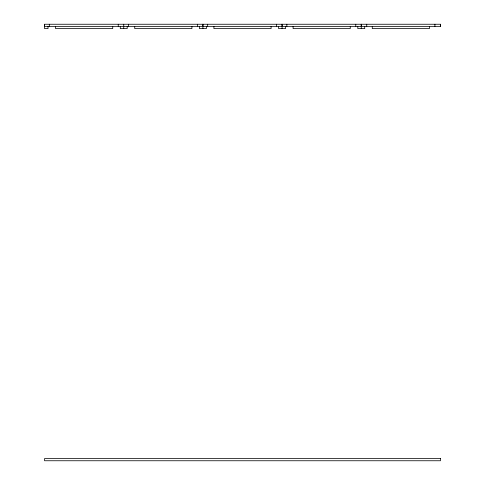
<?xml version="1.0" encoding="UTF-8"?>
<svg xmlns="http://www.w3.org/2000/svg" width="485" height="485" viewBox="0 0 485 485"><rect width="100%" height="100%" fill="white"/><g stroke="black" fill="none" stroke-linecap="round" stroke-linejoin="round"><path stroke-width="0.73" d="M123.742 24.25L123.742 28.615M202.906 24.25L202.912 28.615M202.912 26.451L202.912 24.25M282.088 28.615L282.1 24.25M282.088 26.451L282.088 24.25M361.264 26.451L361.264 24.25L361.264 28.615M44.565 24.25L44.565 26.451L440.441 26.451L440.428 24.25L44.565 24.25L44.565 28.615L48.027 28.615L48.027 26.451M440.441 24.25L440.441 26.451M434.912 24.25L434.912 26.451M429.443 26.451L429.443 28.615L372.262 28.615L372.262 26.451M366.739 24.25L366.739 26.451M364.726 26.451L364.726 28.615L357.803 28.615L357.803 26.451M355.772 24.25L355.772 26.451M350.267 26.451L350.267 28.615L293.085 28.615L293.085 26.451M286.847 24.25L286.847 26.451M285.55 26.451L285.55 28.615L278.626 28.615L278.626 26.451M276.602 24.25L276.602 26.451M271.091 26.451L271.091 28.615L213.909 28.615L213.909 26.451M207.671 24.25L207.671 26.451M206.38 26.451L206.38 28.615L199.45 28.615L199.45 26.451M197.425 24.25L197.425 26.451M191.921 26.451L191.921 28.615L134.733 28.615L134.733 26.451M128.501 24.25L128.501 26.451M127.203 26.451L127.203 28.615L120.274 28.615L120.274 26.451M118.249 24.25L118.249 26.451M112.744 26.451L112.744 28.615L55.563 28.615L55.563 26.451M49.324 24.25L49.324 26.451M440.441 458.549L44.565 458.549L44.565 460.75L440.441 460.75L440.441 458.549"/></g></svg>
